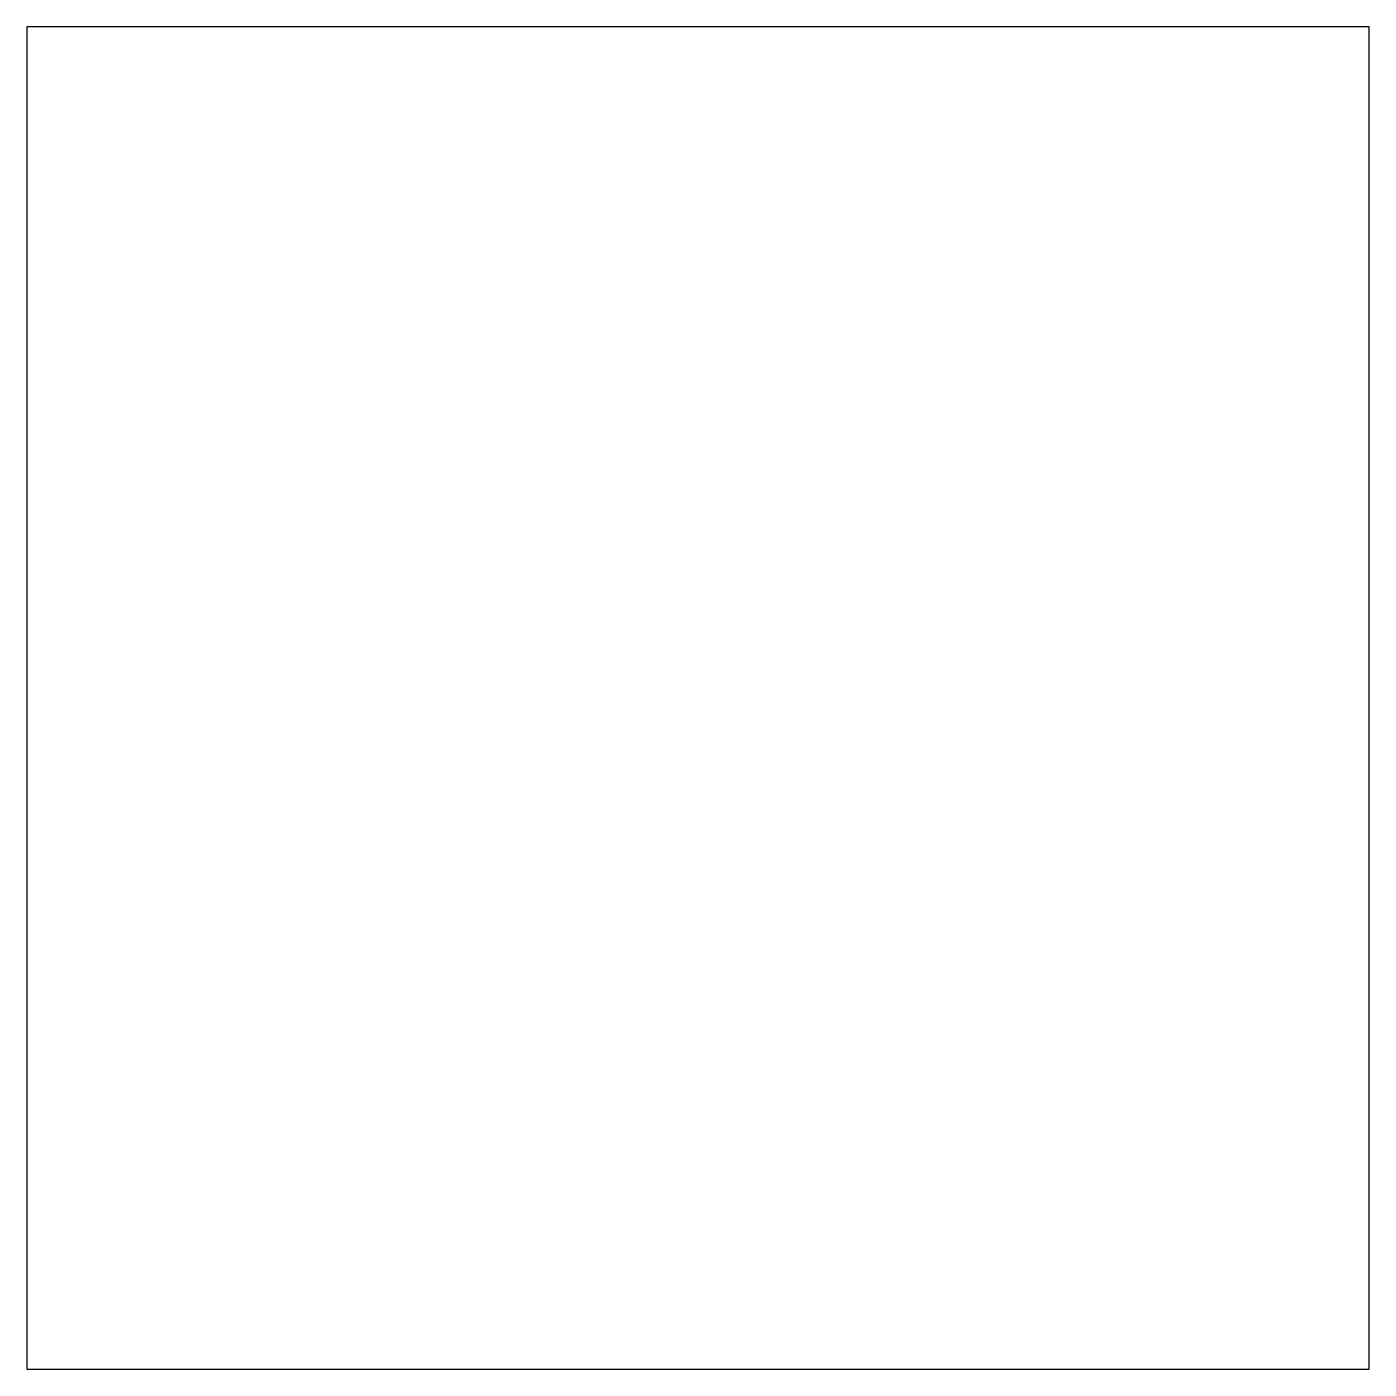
# Model space of a CAD drawing. Header units: metres. Extents: x 0 to 5, y 0 to 5.
import ezdxf

# ---------------------------------------------------------------- set-up
doc = ezdxf.new("R2010")
doc.units = ezdxf.units.M

msp = doc.modelspace()

# ---------------------------------------------------------------- linework, layer by layer
at = {"layer": 'SLABS'}
msp.add_lwpolyline([(0, 0), (5, 0), (5, 5), (0, 5)], close=True, dxfattribs=at)
at = {"layer": 'WALLS'}
msp.add_line((0, 0), (0, 0), dxfattribs=at)

doc.saveas('drawing.dxf')
